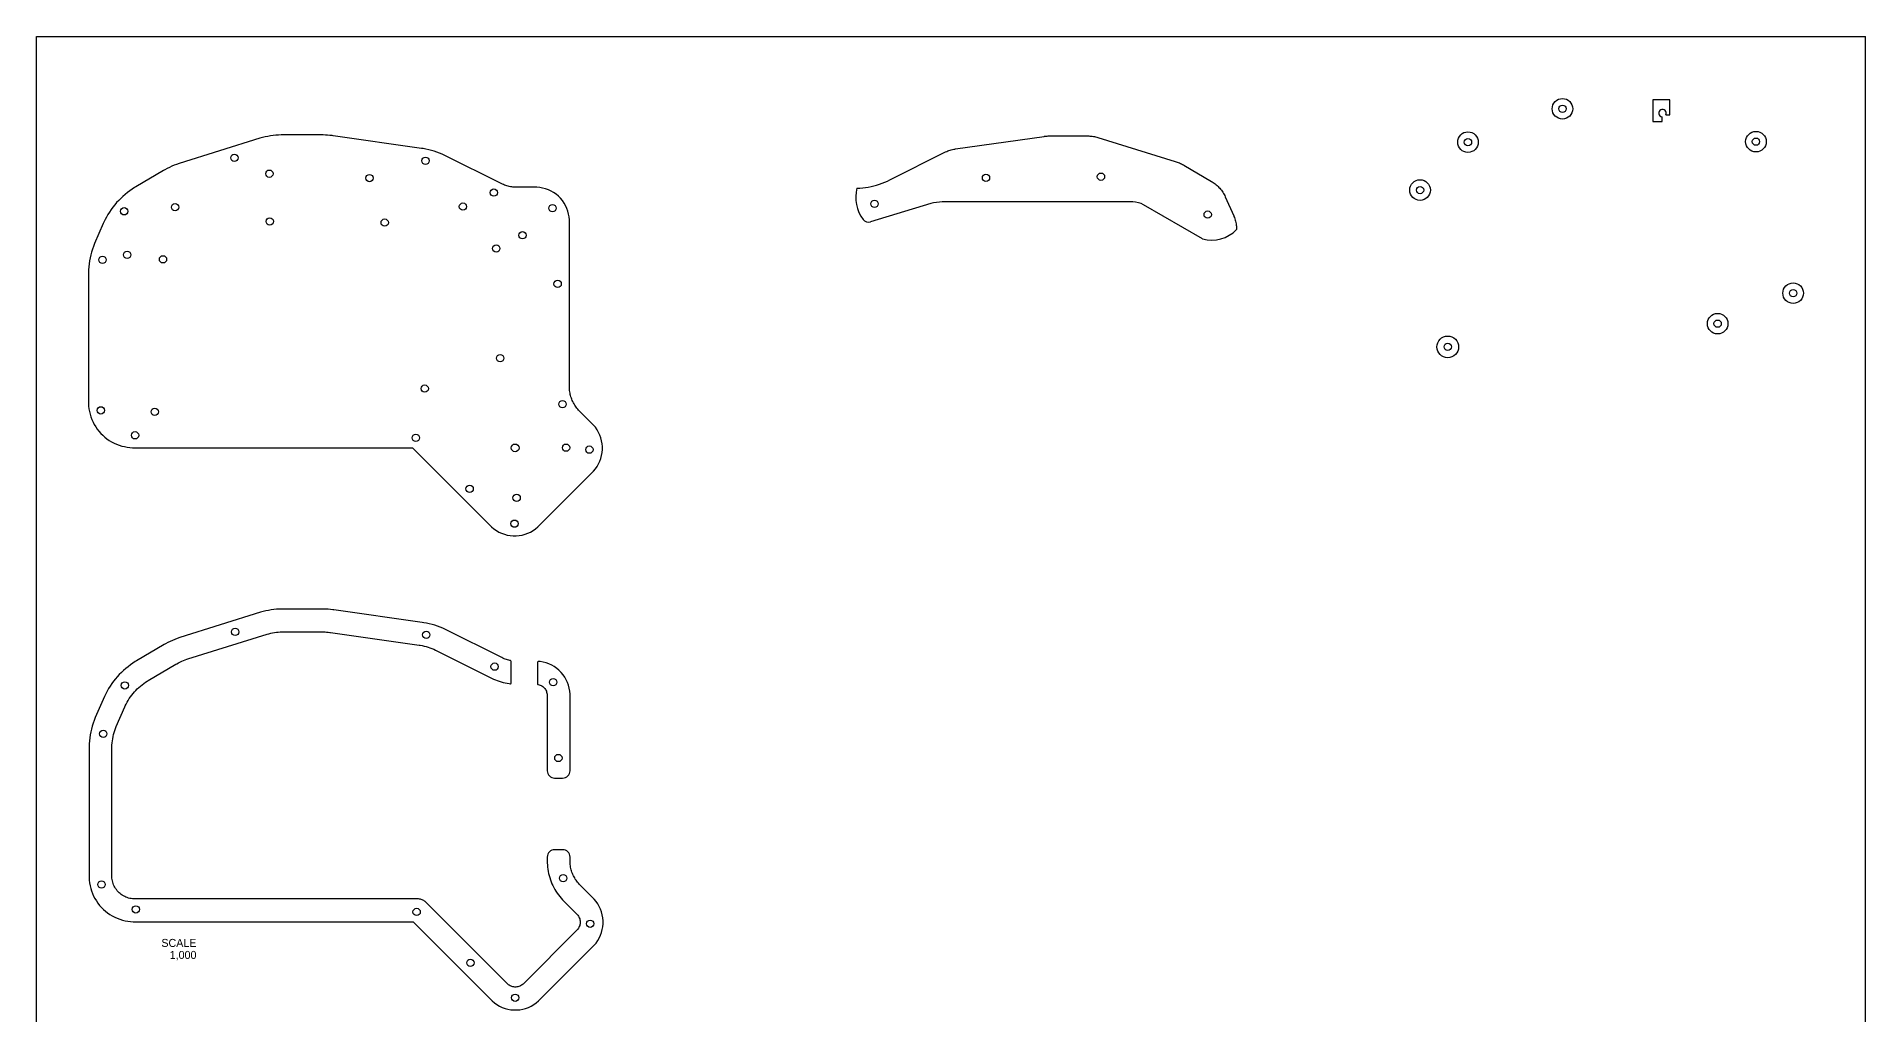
# Model space of a CAD drawing. Header units: millimetres. Extents: x 0 to 800, y -43 to 800.
# Drawn here: x 0 to 800, y 372 to 800 of the extents above; entities that cross this region are included whole.
import ezdxf

# ---------------------------------------------------------------- set-up
doc = ezdxf.new("R2010")
doc.units = ezdxf.units.MM
doc.header["$LTSCALE"] = 52.148148
doc.layers.get('0').update_dxf_attribs({"linetype": 'CONTINUOUS'})
doc.styles.get("Standard").update_dxf_attribs({"font": 'isonormlt-regular.ttf'})

msp = doc.modelspace()

# ---------------------------------------------------------------- linework, layer by layer
at = {"color": 7, "linetype": 'CONTINUOUS'}
for p, q in [((0, 0), (0, 800)), ((0, 800), (800, 800)), ((800, 0), (800, 800)), ((707.03, 772.3), (707.03, 762.94)), ((714.4, 772.3), (707.03, 772.3)), ((714.4, 765.78), (714.4, 772.3)), ((707.03, 762.94), (711.03, 762.94)), ((711.03, 762.94), (711.03, 764.95)), ((712.63, 765.78), (714.4, 765.78)), ((97.71, 755.56), (62.34, 744.51)), ((98.84, 755.87), (97.71, 755.56)), ((99.98, 756.15), (98.84, 755.87)), ((101.14, 756.38), (99.98, 756.15)), ((102.29, 756.58), (101.14, 756.38)), ((103.46, 756.74), (102.29, 756.58)), ((104.63, 756.85), (103.46, 756.74)), ((105.8, 756.93), (104.63, 756.85)), ((106.98, 756.97), (105.8, 756.93)), ((125.33, 756.97), (106.98, 756.97)), ((126.32, 756.95), (125.33, 756.97)), ((127.31, 756.89), (126.32, 756.95)), ((128.3, 756.8), (127.31, 756.89)), ((129.29, 756.69), (128.3, 756.8)), ((129.74, 756.63), (129.29, 756.69)), ((168.45, 751.1), (129.74, 756.63)), ((401.97, 750.85), (440.69, 756.38)), ((440.69, 756.38), (440.86, 756.41)), ((440.86, 756.41), (441.28, 756.45)), ((441.28, 756.45), (441.7, 756.49)), ((441.7, 756.49), (442.12, 756.51)), ((442.12, 756.51), (442.55, 756.53)), ((442.55, 756.53), (459.65, 756.53)), ((459.65, 756.53), (460.28, 756.53)), ((460.28, 756.53), (460.78, 756.51)), ((460.78, 756.51), (461.29, 756.47)), ((461.29, 756.47), (461.79, 756.42)), ((461.79, 756.42), (462.28, 756.36)), ((462.28, 756.36), (462.78, 756.27)), ((462.78, 756.27), (463.27, 756.17)), ((463.27, 756.17), (463.76, 756.05)), ((463.76, 756.05), (464.25, 755.92)), ((464.25, 755.92), (498.12, 745.33)), ((61.26, 744.13), (60.2, 743.72)), ((62.34, 744.51), (61.26, 744.13)), ((169.07, 751.01), (168.45, 751.1)), ((170.3, 750.79), (169.07, 751.01)), ((171.52, 750.52), (170.3, 750.79)), ((172.73, 750.21), (171.52, 750.52)), ((173.93, 749.86), (172.73, 750.21)), ((175.12, 749.47), (173.93, 749.86)), ((176.29, 749.03), (175.12, 749.47)), ((177.45, 748.56), (176.29, 749.03)), ((178.58, 748.04), (177.45, 748.56)), ((203.17, 735.74), (178.58, 748.04)), ((373.21, 737.33), (397.64, 749.54)), ((397.64, 749.54), (398.13, 749.76)), ((398.13, 749.76), (398.62, 749.97)), ((398.62, 749.97), (399.12, 750.15)), ((399.12, 750.15), (399.63, 750.32)), ((399.63, 750.32), (400.14, 750.47)), ((400.14, 750.47), (400.66, 750.6)), ((400.66, 750.6), (401.18, 750.72)), ((401.18, 750.72), (401.71, 750.81)), ((401.71, 750.81), (401.97, 750.85)), ((498.12, 745.33), (498.98, 745.07)), ((498.98, 745.07), (499.44, 744.91)), ((499.44, 744.91), (499.9, 744.73)), ((499.9, 744.73), (500.35, 744.54)), ((500.35, 744.54), (500.79, 744.33)), ((500.79, 744.33), (501.23, 744.11)), ((501.23, 744.11), (501.65, 743.88)), ((55.59, 741.44), (43.44, 734.29)), ((56.08, 741.73), (55.59, 741.44)), ((57.09, 742.28), (56.08, 741.73)), ((58.11, 742.79), (57.09, 742.28)), ((59.15, 743.27), (58.11, 742.79)), ((60.2, 743.72), (59.15, 743.27)), ((369.85, 735.87), (371.01, 736.33)), ((371.01, 736.33), (372.16, 736.83)), ((372.16, 736.83), (373.21, 737.33)), ((501.65, 743.88), (501.87, 743.76)), ((501.87, 743.76), (514.02, 736.61)), ((514.02, 736.61), (514.23, 736.48)), ((514.23, 736.48), (514.7, 736.18)), ((514.7, 736.18), (515.15, 735.87)), ((35.91, 728.33), (35.03, 727.38)), ((36.81, 729.24), (35.91, 728.33)), ((37.75, 730.13), (36.81, 729.24)), ((38.73, 730.97), (37.75, 730.13)), ((39.73, 731.78), (38.73, 730.97)), ((40.76, 732.55), (39.73, 731.78)), ((41.82, 733.29), (40.76, 732.55)), ((42.9, 733.98), (41.82, 733.29)), ((43.44, 734.29), (42.9, 733.98)), ((203.74, 735.47), (203.17, 735.74)), ((204.23, 735.26), (203.74, 735.47)), ((204.73, 735.06), (204.23, 735.26)), ((205.24, 734.88), (204.73, 735.06)), ((205.75, 734.72), (205.24, 734.88)), ((206.27, 734.58), (205.75, 734.72)), ((206.79, 734.46), (206.27, 734.58)), ((207.32, 734.35), (206.79, 734.46)), ((207.85, 734.27), (207.32, 734.35)), ((208.38, 734.2), (207.85, 734.27)), ((208.91, 734.15), (208.38, 734.2)), ((209.45, 734.12), (208.91, 734.15)), ((210.07, 734.11), (209.45, 734.12)), ((218.79, 734.11), (210.07, 734.11)), ((220.09, 734), (218.79, 734.11)), ((221.37, 733.77), (220.09, 734)), ((222.63, 733.43), (221.37, 733.77)), ((223.86, 732.99), (222.63, 733.43)), ((225.04, 732.44), (223.86, 732.99)), ((226.17, 731.78), (225.04, 732.44)), ((227.24, 731.04), (226.17, 731.78)), ((228.24, 730.2), (227.24, 731.04)), ((229.17, 729.27), (228.24, 730.2)), ((230.01, 728.27), (229.17, 729.27)), ((230.75, 727.2), (230.01, 728.27)), ((358.86, 733.69), (360.11, 733.75)), ((360.11, 733.75), (361.36, 733.86)), ((361.36, 733.86), (362.6, 734.02)), ((362.6, 734.02), (363.83, 734.22)), ((363.83, 734.22), (365.06, 734.46)), ((365.06, 734.46), (366.27, 734.75)), ((366.27, 734.75), (367.48, 735.08)), ((367.48, 735.08), (368.67, 735.45)), ((368.67, 735.45), (369.85, 735.87)), ((515.15, 735.87), (515.59, 735.54)), ((515.59, 735.54), (516.02, 735.19)), ((516.02, 735.19), (516.44, 734.83)), ((516.44, 734.83), (516.84, 734.45)), ((516.84, 734.45), (517.23, 734.06)), ((517.23, 734.06), (517.6, 733.66)), ((517.6, 733.66), (517.96, 733.24)), ((517.96, 733.24), (518.3, 732.81)), ((518.3, 732.81), (518.63, 732.36)), ((518.63, 732.36), (518.94, 731.91)), ((518.94, 731.91), (519.23, 731.44)), ((519.23, 731.44), (519.51, 730.96)), ((519.51, 730.96), (519.76, 730.48)), ((519.76, 730.48), (520, 729.98)), ((520, 729.98), (523.67, 721.59)), ((30.58, 721.08), (29.98, 719.94)), ((31.22, 722.2), (30.58, 721.08)), ((31.91, 723.29), (31.22, 722.2)), ((32.63, 724.35), (31.91, 723.29)), ((33.4, 725.39), (32.63, 724.35)), ((34.2, 726.4), (33.4, 725.39)), ((35.03, 727.38), (34.2, 726.4)), ((231.41, 726.07), (230.75, 727.2)), ((231.96, 724.89), (231.41, 726.07)), ((232.4, 723.66), (231.96, 724.89)), ((232.74, 722.4), (232.4, 723.66)), ((232.97, 721.12), (232.74, 722.4)), ((233.08, 719.82), (232.97, 721.12)), ((391.19, 726.95), (364.73, 718.95)), ((479.56, 727.68), (396.16, 727.68)), ((510.06, 711.51), (484.22, 726.43)), ((523.67, 721.59), (523.77, 721.36)), ((523.77, 721.36), (523.98, 720.84)), ((523.98, 720.84), (524.16, 720.31)), ((524.16, 720.31), (524.33, 719.78)), ((29.17, 718.21), (25.35, 709.48)), ((29.42, 718.78), (29.17, 718.21)), ((29.98, 719.94), (29.42, 718.78)), ((233.08, 646.98), (233.08, 719.82)), ((524.33, 719.78), (524.48, 719.23)), ((524.48, 719.23), (524.6, 718.69)), ((524.6, 718.69), (524.7, 718.14)), ((524.7, 718.14), (524.79, 717.58)), ((524.79, 717.58), (524.85, 717.03)), ((524.85, 717.03), (524.89, 716.47)), ((524.89, 716.47), (524.91, 715.91)), ((524.91, 715.91), (524.91, 715.63)), ((23.71, 704.51), (23.42, 703.23)), ((24.05, 705.77), (23.71, 704.51)), ((24.44, 707.03), (24.05, 705.77)), ((24.87, 708.26), (24.44, 707.03)), ((25.35, 709.48), (24.87, 708.26)), ((22.73, 698.04), (22.68, 696.73)), ((22.68, 696.73), (22.68, 696.07)), ((22.68, 696.07), (22.68, 639.58)), ((22.83, 699.35), (22.73, 698.04)), ((22.98, 700.65), (22.83, 699.35)), ((23.17, 701.94), (22.98, 700.65)), ((23.42, 703.23), (23.17, 701.94)), ((233.1, 646.33), (233.08, 646.98)), ((233.13, 645.76), (233.1, 646.33)), ((233.18, 645.2), (233.13, 645.76)), ((233.25, 644.65), (233.18, 645.2)), ((233.35, 644.09), (233.25, 644.65)), ((233.46, 643.54), (233.35, 644.09)), ((233.6, 642.99), (233.46, 643.54)), ((233.75, 642.45), (233.6, 642.99)), ((233.93, 641.92), (233.75, 642.45)), ((234.13, 641.39), (233.93, 641.92)), ((234.34, 640.87), (234.13, 641.39)), ((234.58, 640.36), (234.34, 640.87)), ((234.83, 639.86), (234.58, 640.36)), ((22.68, 639.58), (22.76, 638.38)), ((22.76, 638.38), (22.9, 637.18)), ((22.9, 637.18), (23.12, 635.99)), ((23.12, 635.99), (23.41, 634.82)), ((23.41, 634.82), (23.77, 633.67)), ((23.77, 633.67), (24.19, 632.55)), ((24.19, 632.55), (24.69, 631.45)), ((235.1, 639.36), (234.83, 639.86)), ((235.39, 638.88), (235.1, 639.36)), ((235.7, 638.41), (235.39, 638.88)), ((236.03, 637.95), (235.7, 638.41)), ((236.37, 637.51), (236.03, 637.95)), ((236.73, 637.07), (236.37, 637.51)), ((237.1, 636.65), (236.73, 637.07)), ((237.56, 636.18), (237.1, 636.65)), ((243.6, 630.13), (237.56, 636.18)), ((24.69, 631.45), (25.25, 630.38)), ((25.25, 630.38), (25.87, 629.35)), ((25.87, 629.35), (26.56, 628.35)), ((26.56, 628.35), (27.3, 627.41)), ((27.3, 627.41), (28.1, 626.5)), ((28.1, 626.5), (28.95, 625.65)), ((28.95, 625.65), (29.86, 624.85)), ((29.86, 624.85), (30.8, 624.11)), ((30.8, 624.11), (31.8, 623.42)), ((244.44, 629.13), (243.6, 630.13)), ((245.19, 628.06), (244.44, 629.13)), ((245.85, 626.93), (245.19, 628.06)), ((246.4, 625.75), (245.85, 626.93)), ((246.84, 624.52), (246.4, 625.75)), ((247.18, 623.26), (246.84, 624.52)), ((31.8, 623.42), (32.83, 622.8)), ((32.83, 622.8), (33.9, 622.24)), ((33.9, 622.24), (35, 621.74)), ((35, 621.74), (36.12, 621.32)), ((36.12, 621.32), (37.27, 620.96)), ((37.27, 620.96), (38.44, 620.67)), ((38.44, 620.67), (39.63, 620.45)), ((39.63, 620.45), (40.83, 620.31)), ((40.83, 620.31), (42.03, 620.23)), ((42.03, 620.23), (164.4, 620.23)), ((164.4, 620.23), (199.05, 585.58)), ((246.84, 615.52), (247.18, 616.78)), ((247.41, 621.98), (247.18, 623.26)), ((247.18, 616.78), (247.41, 618.07)), ((247.52, 620.68), (247.41, 621.98)), ((247.41, 618.07), (247.52, 619.37)), ((247.52, 619.37), (247.52, 620.68)), ((219.27, 585.58), (243.6, 609.91)), ((243.6, 609.91), (244.44, 610.91)), ((244.44, 610.91), (245.19, 611.98)), ((245.19, 611.98), (245.85, 613.11)), ((245.85, 613.11), (246.4, 614.3)), ((246.4, 614.3), (246.84, 615.52)), ((199.05, 585.58), (200.05, 584.74)), ((200.05, 584.74), (201.12, 583.99)), ((217.2, 583.99), (218.27, 584.74)), ((218.27, 584.74), (219.27, 585.58)), ((201.12, 583.99), (202.25, 583.34)), ((202.25, 583.34), (203.44, 582.79)), ((203.44, 582.79), (204.66, 582.34)), ((204.66, 582.34), (205.92, 582)), ((205.92, 582), (207.21, 581.78)), ((207.21, 581.78), (208.51, 581.66)), ((208.51, 581.66), (209.82, 581.66)), ((209.82, 581.66), (211.12, 581.78)), ((211.12, 581.78), (212.4, 582)), ((212.4, 582), (213.66, 582.34)), ((213.66, 582.34), (214.89, 582.79)), ((214.89, 582.79), (216.07, 583.34)), ((216.07, 583.34), (217.2, 583.99)), ((97.98, 548.24), (62.62, 537.19)), ((99.11, 548.55), (97.98, 548.24)), ((100.26, 548.83), (99.11, 548.55)), ((101.41, 549.06), (100.26, 548.83)), ((102.57, 549.26), (101.41, 549.06)), ((103.74, 549.42), (102.57, 549.26)), ((104.91, 549.54), (103.74, 549.42)), ((106.08, 549.62), (104.91, 549.54)), ((107.26, 549.66), (106.08, 549.62)), ((125.61, 549.66), (107.26, 549.66)), ((126.6, 549.63), (125.61, 549.66)), ((127.59, 549.57), (126.6, 549.63)), ((128.58, 549.49), (127.59, 549.57)), ((129.56, 549.37), (128.58, 549.49)), ((130.02, 549.31), (129.56, 549.37)), ((168.73, 543.78), (130.02, 549.31)), ((60.47, 536.4), (59.42, 535.96)), ((61.54, 536.81), (60.47, 536.4)), ((62.62, 537.19), (61.54, 536.81)), ((66.15, 527.82), (100.8, 538.65)), ((100.8, 538.65), (101.61, 538.87)), ((101.61, 538.87), (102.43, 539.06)), ((102.43, 539.06), (103.25, 539.23)), ((103.25, 539.23), (104.08, 539.37)), ((104.08, 539.37), (104.91, 539.49)), ((104.91, 539.49), (105.75, 539.57)), ((105.75, 539.57), (106.58, 539.63)), ((106.58, 539.63), (107.42, 539.66)), ((107.42, 539.66), (107.84, 539.66)), ((107.84, 539.66), (125.47, 539.66)), ((125.47, 539.66), (126.17, 539.64)), ((126.17, 539.64), (126.88, 539.6)), ((126.88, 539.6), (127.59, 539.54)), ((127.59, 539.54), (128.29, 539.46)), ((128.29, 539.46), (128.64, 539.41)), ((128.64, 539.41), (167.32, 533.88)), ((169.35, 543.69), (168.73, 543.78)), ((170.58, 543.47), (169.35, 543.69)), ((171.8, 543.21), (170.58, 543.47)), ((173.01, 542.9), (171.8, 543.21)), ((174.21, 542.55), (173.01, 542.9)), ((175.4, 542.15), (174.21, 542.55)), ((176.57, 541.72), (175.4, 542.15)), ((177.72, 541.24), (176.57, 541.72)), ((178.86, 540.72), (177.72, 541.24)), ((203.45, 528.42), (178.86, 540.72)), ((55.87, 534.13), (43.71, 526.98)), ((56.36, 534.42), (55.87, 534.13)), ((57.36, 534.96), (56.36, 534.42)), ((58.38, 535.48), (57.36, 534.96)), ((59.42, 535.96), (58.38, 535.48)), ((167.32, 533.88), (167.76, 533.82)), ((167.76, 533.82), (168.63, 533.66)), ((168.63, 533.66), (169.51, 533.47)), ((169.51, 533.47), (170.37, 533.25)), ((170.37, 533.25), (171.23, 533)), ((171.23, 533), (172.07, 532.72)), ((172.07, 532.72), (172.91, 532.41)), ((172.91, 532.41), (173.73, 532.07)), ((173.73, 532.07), (174.55, 531.7)), ((174.55, 531.7), (199.06, 519.44)), ((204.01, 528.15), (203.45, 528.42)), ((204.51, 527.94), (204.01, 528.15)), ((35.31, 520.06), (34.47, 519.09)), ((36.18, 521.01), (35.31, 520.06)), ((37.09, 521.93), (36.18, 521.01)), ((38.03, 522.81), (37.09, 521.93)), ((39, 523.65), (38.03, 522.81)), ((40, 524.46), (39, 523.65)), ((41.03, 525.24), (40, 524.46)), ((42.09, 525.97), (41.03, 525.24)), ((43.18, 526.66), (42.09, 525.97)), ((43.71, 526.98), (43.18, 526.66)), ((48.81, 518.37), (60.94, 525.51)), ((60.94, 525.51), (61.29, 525.71)), ((61.29, 525.71), (62.01, 526.1)), ((62.01, 526.1), (62.73, 526.47)), ((62.73, 526.47), (63.47, 526.81)), ((63.47, 526.81), (64.22, 527.13)), ((64.22, 527.13), (64.99, 527.42)), ((64.99, 527.42), (65.76, 527.69)), ((65.76, 527.69), (66.15, 527.82)), ((205.01, 527.74), (204.51, 527.94)), ((205.51, 527.57), (205.01, 527.74)), ((206.02, 527.41), (205.51, 527.57)), ((206.54, 527.26), (206.02, 527.41)), ((207.06, 527.14), (206.54, 527.26)), ((207.31, 527.09), (207.06, 527.14)), ((207.59, 517.26), (207.59, 526.75)), ((219.06, 526.22), (219.06, 516.99)), ((220.36, 526.68), (219.64, 526.75)), ((221.65, 526.46), (220.36, 526.68)), ((222.91, 526.12), (221.65, 526.46)), ((224.13, 525.67), (222.91, 526.12)), ((225.32, 525.12), (224.13, 525.67)), ((226.45, 524.47), (225.32, 525.12)), ((227.52, 523.72), (226.45, 524.47)), ((228.52, 522.88), (227.52, 523.72)), ((229.44, 521.96), (228.52, 522.88)), ((230.28, 520.96), (229.44, 521.96)), ((231.03, 519.89), (230.28, 520.96)), ((30.25, 512.62), (29.69, 511.46)), ((30.86, 513.76), (30.25, 512.62)), ((31.5, 514.88), (30.86, 513.76)), ((32.18, 515.97), (31.5, 514.88)), ((32.91, 517.04), (32.18, 515.97)), ((33.67, 518.08), (32.91, 517.04)), ((34.47, 519.09), (33.67, 518.08)), ((41.08, 511.27), (41.62, 512.01)), ((41.62, 512.01), (42.19, 512.73)), ((42.19, 512.73), (42.79, 513.43)), ((42.79, 513.43), (43.41, 514.1)), ((43.41, 514.1), (44.06, 514.76)), ((44.06, 514.76), (44.73, 515.39)), ((44.73, 515.39), (45.43, 515.99)), ((45.43, 515.99), (46.14, 516.57)), ((46.14, 516.57), (46.88, 517.12)), ((46.88, 517.12), (47.63, 517.64)), ((47.63, 517.64), (48.41, 518.14)), ((48.41, 518.14), (48.81, 518.37)), ((199.06, 519.44), (199.86, 519.06)), ((199.86, 519.06), (200.68, 518.7)), ((200.68, 518.7), (201.51, 518.37)), ((201.51, 518.37), (202.36, 518.08)), ((202.36, 518.08), (203.21, 517.81)), ((203.21, 517.81), (204.07, 517.57)), ((204.07, 517.57), (204.94, 517.37)), ((204.94, 517.37), (205.82, 517.19)), ((205.82, 517.19), (206.7, 517.05)), ((206.7, 517.05), (207.26, 516.98)), ((219.29, 516.72), (219.48, 516.68)), ((219.48, 516.68), (219.9, 516.57)), ((219.9, 516.57), (220.3, 516.42)), ((220.3, 516.42), (220.7, 516.24)), ((220.7, 516.24), (221.07, 516.02)), ((221.07, 516.02), (221.42, 515.78)), ((221.42, 515.78), (221.76, 515.5)), ((221.76, 515.5), (222.06, 515.19)), ((222.06, 515.19), (222.34, 514.86)), ((222.34, 514.86), (222.59, 514.51)), ((222.59, 514.51), (222.8, 514.13)), ((222.8, 514.13), (222.99, 513.74)), ((222.99, 513.74), (223.13, 513.34)), ((223.13, 513.34), (223.25, 512.92)), ((223.25, 512.92), (223.32, 512.49)), ((223.32, 512.49), (223.36, 512.06)), ((223.36, 512.06), (223.36, 478.96)), ((231.68, 518.76), (231.03, 519.89)), ((232.23, 517.57), (231.68, 518.76)), ((232.68, 516.35), (232.23, 517.57)), ((233.02, 515.08), (232.68, 516.35)), ((233.24, 513.8), (233.02, 515.08)), ((233.36, 512.5), (233.24, 513.8)), ((233.36, 478.96), (233.36, 512.5)), ((29.69, 511.46), (25.63, 502.16)), ((34.86, 498.33), (38.6, 506.87)), ((38.6, 506.87), (38.78, 507.29)), ((38.78, 507.29), (39.18, 508.11)), ((39.18, 508.11), (39.61, 508.93)), ((39.61, 508.93), (40.07, 509.73)), ((40.07, 509.73), (40.56, 510.5)), ((40.56, 510.5), (41.08, 511.27)), ((23.99, 497.19), (23.69, 495.91)), ((24.33, 498.46), (23.99, 497.19)), ((24.71, 499.71), (24.33, 498.46)), ((25.15, 500.95), (24.71, 499.71)), ((25.63, 502.16), (25.15, 500.95)), ((33.93, 495.68), (34.21, 496.58)), ((34.21, 496.58), (34.52, 497.46)), ((34.52, 497.46), (34.86, 498.33)), ((23.01, 490.72), (22.96, 432.26)), ((23.11, 492.03), (23.01, 490.72)), ((23.25, 493.33), (23.11, 492.03)), ((23.45, 494.63), (23.25, 493.33)), ((23.69, 495.91), (23.45, 494.63)), ((32.96, 489.22), (32.99, 490.16)), ((32.96, 488.76), (32.96, 489.22)), ((32.96, 432.57), (32.96, 488.76)), ((32.99, 490.16), (33.06, 491.09)), ((33.06, 491.09), (33.17, 492.02)), ((33.17, 492.02), (33.31, 492.95)), ((33.31, 492.95), (33.48, 493.87)), ((33.48, 493.87), (33.69, 494.78)), ((33.69, 494.78), (33.93, 495.68)), ((226.61, 475.71), (230.11, 475.71)), ((223.36, 441.17), (223.36, 439.57)), ((230.11, 444.42), (226.61, 444.42)), ((233.36, 439.67), (233.36, 441.17)), ((22.96, 432.26), (23.03, 431.06)), ((32.99, 431.97), (32.96, 432.57)), ((223.36, 439.57), (223.38, 438.63)), ((223.38, 438.63), (223.43, 437.7)), ((223.43, 437.7), (223.52, 436.77)), ((223.52, 436.77), (223.64, 435.84)), ((223.64, 435.84), (223.8, 434.91)), ((223.8, 434.91), (223.99, 434)), ((223.99, 434), (224.21, 433.09)), ((224.21, 433.09), (224.47, 432.19)), ((224.47, 432.19), (224.76, 431.3)), ((233.37, 439.01), (233.36, 439.67)), ((233.4, 438.45), (233.37, 439.01)), ((233.45, 437.89), (233.4, 438.45)), ((233.53, 437.33), (233.45, 437.89)), ((233.62, 436.77), (233.53, 437.33)), ((233.74, 436.22), (233.62, 436.77)), ((233.87, 435.68), (233.74, 436.22)), ((234.03, 435.14), (233.87, 435.68)), ((234.2, 434.6), (234.03, 435.14)), ((234.4, 434.07), (234.2, 434.6)), ((234.62, 433.55), (234.4, 434.07)), ((234.85, 433.04), (234.62, 433.55)), ((235.1, 432.54), (234.85, 433.04)), ((235.38, 432.05), (235.1, 432.54)), ((235.67, 431.57), (235.38, 432.05)), ((23.03, 431.06), (23.18, 429.86)), ((23.18, 429.86), (23.39, 428.68)), ((23.39, 428.68), (23.68, 427.51)), ((23.68, 427.51), (24.04, 426.36)), ((24.04, 426.36), (24.47, 425.23)), ((24.47, 425.23), (24.96, 424.13)), ((24.96, 424.13), (25.52, 423.06)), ((33.07, 431.37), (32.99, 431.97)), ((33.18, 430.78), (33.07, 431.37)), ((33.32, 430.19), (33.18, 430.78)), ((33.5, 429.62), (33.32, 430.19)), ((33.71, 429.06), (33.5, 429.62)), ((33.96, 428.51), (33.71, 429.06)), ((34.24, 427.98), (33.96, 428.51)), ((34.55, 427.46), (34.24, 427.98)), ((34.89, 426.97), (34.55, 427.46)), ((35.26, 426.49), (34.89, 426.97)), ((35.66, 426.04), (35.26, 426.49)), ((36.09, 425.62), (35.66, 426.04)), ((36.54, 425.22), (36.09, 425.62)), ((37.01, 424.85), (36.54, 425.22)), ((37.5, 424.51), (37.01, 424.85)), ((38.02, 424.2), (37.5, 424.51)), ((38.55, 423.92), (38.02, 424.2)), ((224.76, 431.3), (225.09, 430.42)), ((225.09, 430.42), (225.45, 429.55)), ((225.45, 429.55), (225.84, 428.7)), ((225.84, 428.7), (226.26, 427.87)), ((226.26, 427.87), (226.71, 427.05)), ((226.71, 427.05), (227.2, 426.24)), ((227.2, 426.24), (227.71, 425.46)), ((227.71, 425.46), (228.25, 424.7)), ((228.25, 424.7), (228.82, 423.95)), ((235.97, 431.09), (235.67, 431.57)), ((236.3, 430.64), (235.97, 431.09)), ((236.64, 430.19), (236.3, 430.64)), ((237, 429.76), (236.64, 430.19)), ((237.38, 429.34), (237, 429.76)), ((237.83, 428.86), (237.38, 429.34)), ((243.88, 422.82), (237.83, 428.86)), ((25.52, 423.06), (26.15, 422.03)), ((26.15, 422.03), (26.83, 421.04)), ((26.83, 421.04), (27.58, 420.09)), ((27.58, 420.09), (28.38, 419.19)), ((28.38, 419.19), (29.23, 418.33)), ((29.23, 418.33), (30.13, 417.53)), ((30.13, 417.53), (31.08, 416.79)), ((31.08, 416.79), (32.07, 416.11)), ((32.07, 416.11), (33.1, 415.48)), ((39.1, 423.67), (38.55, 423.92)), ((39.66, 423.46), (39.1, 423.67)), ((40.24, 423.28), (39.66, 423.46)), ((40.82, 423.13), (40.24, 423.28)), ((41.41, 423.02), (40.82, 423.13)), ((42.01, 422.95), (41.41, 423.02)), ((42.61, 422.92), (42.01, 422.95)), ((166.73, 422.92), (42.61, 422.92)), ((167.12, 422.9), (166.73, 422.92)), ((167.52, 422.85), (167.12, 422.9)), ((167.91, 422.78), (167.52, 422.85)), ((168.29, 422.67), (167.91, 422.78)), ((168.66, 422.53), (168.29, 422.67)), ((169.02, 422.37), (168.66, 422.53)), ((169.37, 422.17), (169.02, 422.37)), ((169.7, 421.95), (169.37, 422.17)), ((170.01, 421.71), (169.7, 421.95)), ((170.3, 421.44), (170.01, 421.71)), ((206.09, 385.64), (170.3, 421.44)), ((228.82, 423.95), (229.42, 423.23)), ((229.42, 423.23), (230.05, 422.53)), ((230.05, 422.53), (230.7, 421.86)), ((230.7, 421.86), (236.35, 416.21)), ((236.35, 416.21), (236.5, 416.05)), ((236.5, 416.05), (236.78, 415.72)), ((244.72, 421.82), (243.88, 422.82)), ((245.47, 420.75), (244.72, 421.82)), ((246.12, 419.62), (245.47, 420.75)), ((246.67, 418.43), (246.12, 419.62)), ((247.12, 417.21), (246.67, 418.43)), ((247.46, 415.94), (247.12, 417.21)), ((33.1, 415.48), (34.17, 414.92)), ((34.17, 414.92), (35.27, 414.43)), ((35.27, 414.43), (36.4, 414)), ((36.4, 414), (37.55, 413.64)), ((37.55, 413.64), (38.72, 413.35)), ((38.72, 413.35), (39.91, 413.13)), ((39.91, 413.13), (41.1, 412.99)), ((41.1, 412.99), (42.31, 412.92)), ((42.31, 412.92), (164.68, 412.92)), ((164.68, 412.92), (199.33, 378.26)), ((236.5, 409.36), (212.79, 385.64)), ((236.78, 409.69), (236.5, 409.36)), ((236.78, 415.72), (237.03, 415.37)), ((237.03, 410.04), (236.78, 409.69)), ((237.03, 415.37), (237.24, 414.99)), ((237.24, 410.42), (237.03, 410.04)), ((237.24, 414.99), (237.42, 414.6)), ((237.42, 410.81), (237.24, 410.42)), ((237.42, 414.6), (237.57, 414.2)), ((237.57, 411.22), (237.42, 410.81)), ((237.57, 414.2), (237.68, 413.78)), ((237.68, 411.63), (237.57, 411.22)), ((237.68, 413.78), (237.76, 413.35)), ((237.76, 412.06), (237.68, 411.63)), ((237.76, 413.35), (237.8, 412.92)), ((237.8, 412.49), (237.76, 412.06)), ((237.8, 412.92), (237.8, 412.49)), ((246.67, 406.98), (247.12, 408.21)), ((247.12, 408.21), (247.46, 409.47)), ((247.68, 414.66), (247.46, 415.94)), ((247.46, 409.47), (247.68, 410.75)), ((247.8, 413.36), (247.68, 414.66)), ((247.68, 410.75), (247.8, 412.05)), ((247.8, 412.05), (247.8, 413.36)), ((219.55, 378.26), (243.88, 402.6)), ((243.88, 402.6), (244.72, 403.6)), ((244.72, 403.6), (245.47, 404.67)), ((245.47, 404.67), (246.12, 405.8)), ((246.12, 405.8), (246.67, 406.98)), ((206.42, 385.37), (206.09, 385.64)), ((206.78, 385.12), (206.42, 385.37)), ((207.15, 384.9), (206.78, 385.12)), ((207.54, 384.72), (207.15, 384.9)), ((207.95, 384.57), (207.54, 384.72)), ((208.37, 384.46), (207.95, 384.57)), ((208.79, 384.38), (208.37, 384.46)), ((209.22, 384.35), (208.79, 384.38)), ((209.65, 384.35), (209.22, 384.35)), ((210.09, 384.38), (209.65, 384.35)), ((210.51, 384.46), (210.09, 384.38)), ((210.93, 384.57), (210.51, 384.46)), ((211.33, 384.72), (210.93, 384.57)), ((211.73, 384.9), (211.33, 384.72)), ((212.1, 385.12), (211.73, 384.9)), ((212.45, 385.37), (212.1, 385.12)), ((212.79, 385.64), (212.45, 385.37)), ((199.33, 378.26), (200.33, 377.43)), ((200.33, 377.43), (201.4, 376.68)), ((201.4, 376.68), (202.53, 376.02)), ((202.53, 376.02), (203.71, 375.47)), ((215.16, 375.47), (216.35, 376.02)), ((216.35, 376.02), (217.48, 376.68)), ((217.48, 376.68), (218.55, 377.43)), ((218.55, 377.43), (219.55, 378.26)), ((203.71, 375.47), (204.94, 375.03)), ((204.94, 375.03), (206.2, 374.69)), ((206.2, 374.69), (207.49, 374.46)), ((207.49, 374.46), (208.79, 374.35)), ((208.79, 374.35), (210.09, 374.35)), ((210.09, 374.35), (211.39, 374.46)), ((211.39, 374.46), (212.68, 374.69)), ((212.68, 374.69), (213.94, 375.03)), ((213.94, 375.03), (215.16, 375.47))]:
    msp.add_line(p, q, dxfattribs=at)
for centre, radius in [((667.46, 768.44), 4.5), ((667.46, 768.44), 1.6), ((626.14, 753.84), 4.5), ((626.14, 753.84), 1.6), ((752.11, 754.05), 4.5), ((752.11, 754.05), 1.6), ((86.54, 746.97), 1.6), ((170.15, 745.7), 1.6), ((101.85, 740.04), 1.6), ((145.66, 738.13), 1.6), ((415.31, 738.2), 1.6), ((465.6, 738.73), 1.6), ((605.18, 732.88), 4.5), ((200.04, 731.78), 1.6), ((366.52, 726.87), 1.6), ((605.18, 732.88), 1.6), ((38.29, 723.59), 1.6), ((60.57, 725.43), 1.6), ((101.99, 719.17), 1.6), ((152.28, 718.65), 1.6), ((186.5, 725.65), 1.6), ((225.65, 724.98), 1.6), ((512.29, 722.15), 1.6), ((212.59, 713.11), 1.6), ((39.62, 704.53), 1.6), ((55.3, 702.59), 1.6), ((201.08, 707.32), 1.6), ((28.85, 702.39), 1.6), ((227.93, 691.84), 1.6), ((768.38, 687.8), 4.5), ((768.38, 687.8), 1.6), ((735.36, 674.46), 4.5), ((735.36, 674.46), 1.6), ((617.29, 664.3), 4.75), ((617.29, 664.3), 1.6), ((202.81, 659.39), 1.6), ((169.79, 646.06), 1.6), ((230.04, 639.28), 1.6), ((28.09, 636.55), 1.6), ((51.68, 635.9), 1.6), ((43.07, 625.63), 1.6), ((165.93, 624.52), 1.6), ((209.33, 620.13), 1.7), ((231.62, 620.23), 1.6), ((241.82, 619.37), 1.6), ((189.44, 602.25), 1.6), ((210, 598.32), 1.6), ((209.04, 587), 1.6), ((86.87, 539.66), 1.6), ((170.47, 538.38), 1.6), ((200.36, 524.47), 1.6), ((38.61, 516.27), 1.6), ((225.97, 517.66), 1.6), ((29.18, 495.07), 1.6), ((228.25, 484.52), 1.6), ((230.37, 431.97), 1.6), ((28.42, 429.23), 1.6), ((43.39, 418.31), 1.6), ((166.26, 417.21), 1.6), ((242.15, 412.05), 1.6), ((189.77, 394.94), 1.6), ((209.37, 379.69), 1.6)]:
    msp.add_circle(centre, radius, dxfattribs=at)
for centre, radius, start, end in [((711.23, 766.54), 1.6, 331.71451, 263.06423), ((374.12, 729.57), 15.81, 164.91379, 217.37475), ((396.16, 710.49), 17.19, 90, 106.80244), ((479.56, 718.37), 9.31, 60.0001, 90), ((363.89, 721.75), 2.92, 217.37475, 286.80244), ((513.99, 726.2), 15.21, 255.02607, 315.93053), ((207.24, 526.75), 0.354, 359.96706, 78.76099), ((219.59, 526.22), 0.528, 85.00006, 179.96572), ((207.3, 517.26), 0.287, 262.84787, 359.96706), ((219.34, 516.99), 0.281, 179.96572, 259.99991), ((226.61, 478.96), 3.25, 180, 270), ((230.11, 478.96), 3.25, 270, 360), ((226.61, 441.17), 3.25, 90, 180), ((230.11, 441.17), 3.25, 0, 90)]:
    msp.add_arc(centre, radius, start, end, dxfattribs=at)

# ---------------------------------------------------------------- texts
at = {"color": 2, "linetype": 'CONTINUOUS', "insert": (69.94, 405.4), "char_height": 3.5, "width": 23.31, "attachment_point": 3, "line_spacing_factor": 0.9}
msp.add_mtext('SCALE 1,000', dxfattribs=at)

doc.saveas('drawing.dxf')
